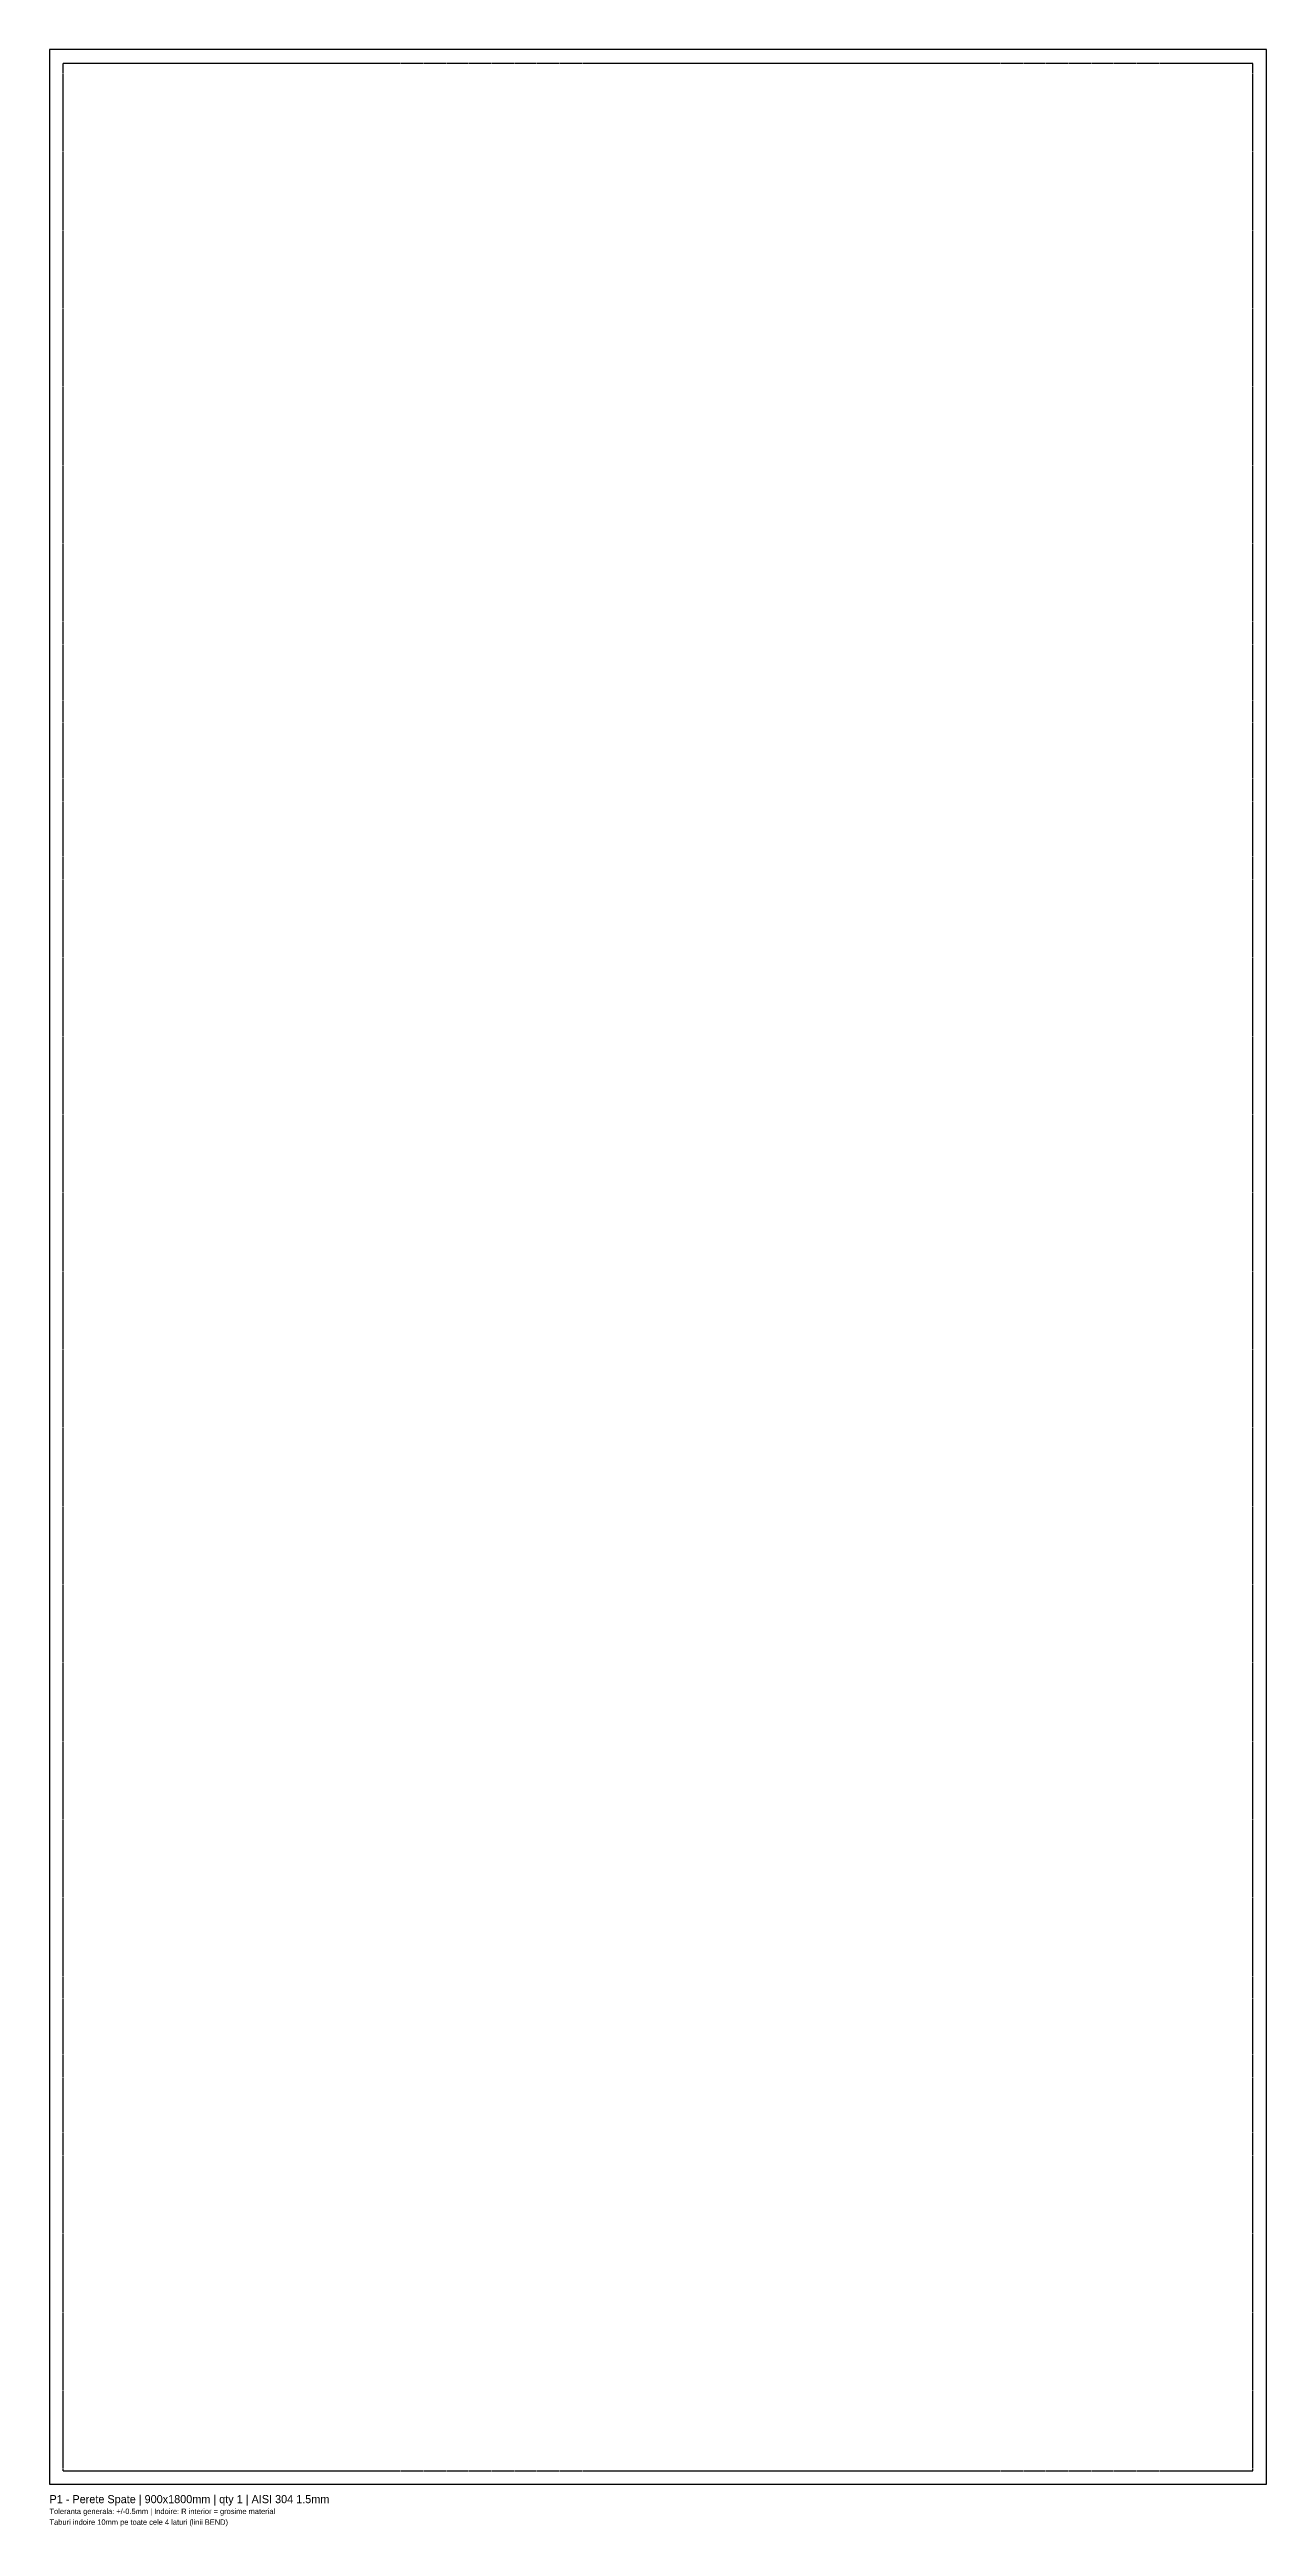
# Model space of a CAD drawing. Header units: metres. Extents: x 0 to 900, y -31 to 1800.
import ezdxf

# ---------------------------------------------------------------- set-up
doc = ezdxf.new("R2010")
doc.units = ezdxf.units.M
doc.linetypes.add('DASHED', pattern=[1.524, 1.27, -0.254])
for name, color, linetype in [('ANNOTATION', 3, 'Continuous'), ('BEND', 1, 'DASHED'), ('CUT', 5, 'Continuous')]:
    doc.layers.add(name, color=color, linetype=linetype)

msp = doc.modelspace()

# ---------------------------------------------------------------- linework, layer by layer
at = {"layer": 'BEND'}
for p, q in [((10, 1790), (890, 1790)), ((10, 10), (10, 1790)), ((890, 10), (890, 1790)), ((10, 10), (890, 10))]:
    msp.add_line(p, q, dxfattribs=at)
at = {"layer": 'CUT'}
msp.add_lwpolyline([(0, 0), (900, 0), (900, 1800), (0, 1800)], close=True, dxfattribs=at)

# ---------------------------------------------------------------- texts
at = {"layer": 'ANNOTATION'}
for s, height, p in [('Toleranta generala: +/-0.5mm | Indoire: R interior = grosime material', 4, (0, -22)), ('P1 - Perete Spate | 900x1800mm | qty 1 | AISI 304 1.5mm', 6, (0, -14)), ('Taburi indoire 10mm pe toate cele 4 laturi (linii BEND)', 4, (0, -30))]:
    msp.add_text(s, height=height, dxfattribs=at).set_placement(p)

doc.saveas('drawing.dxf')
